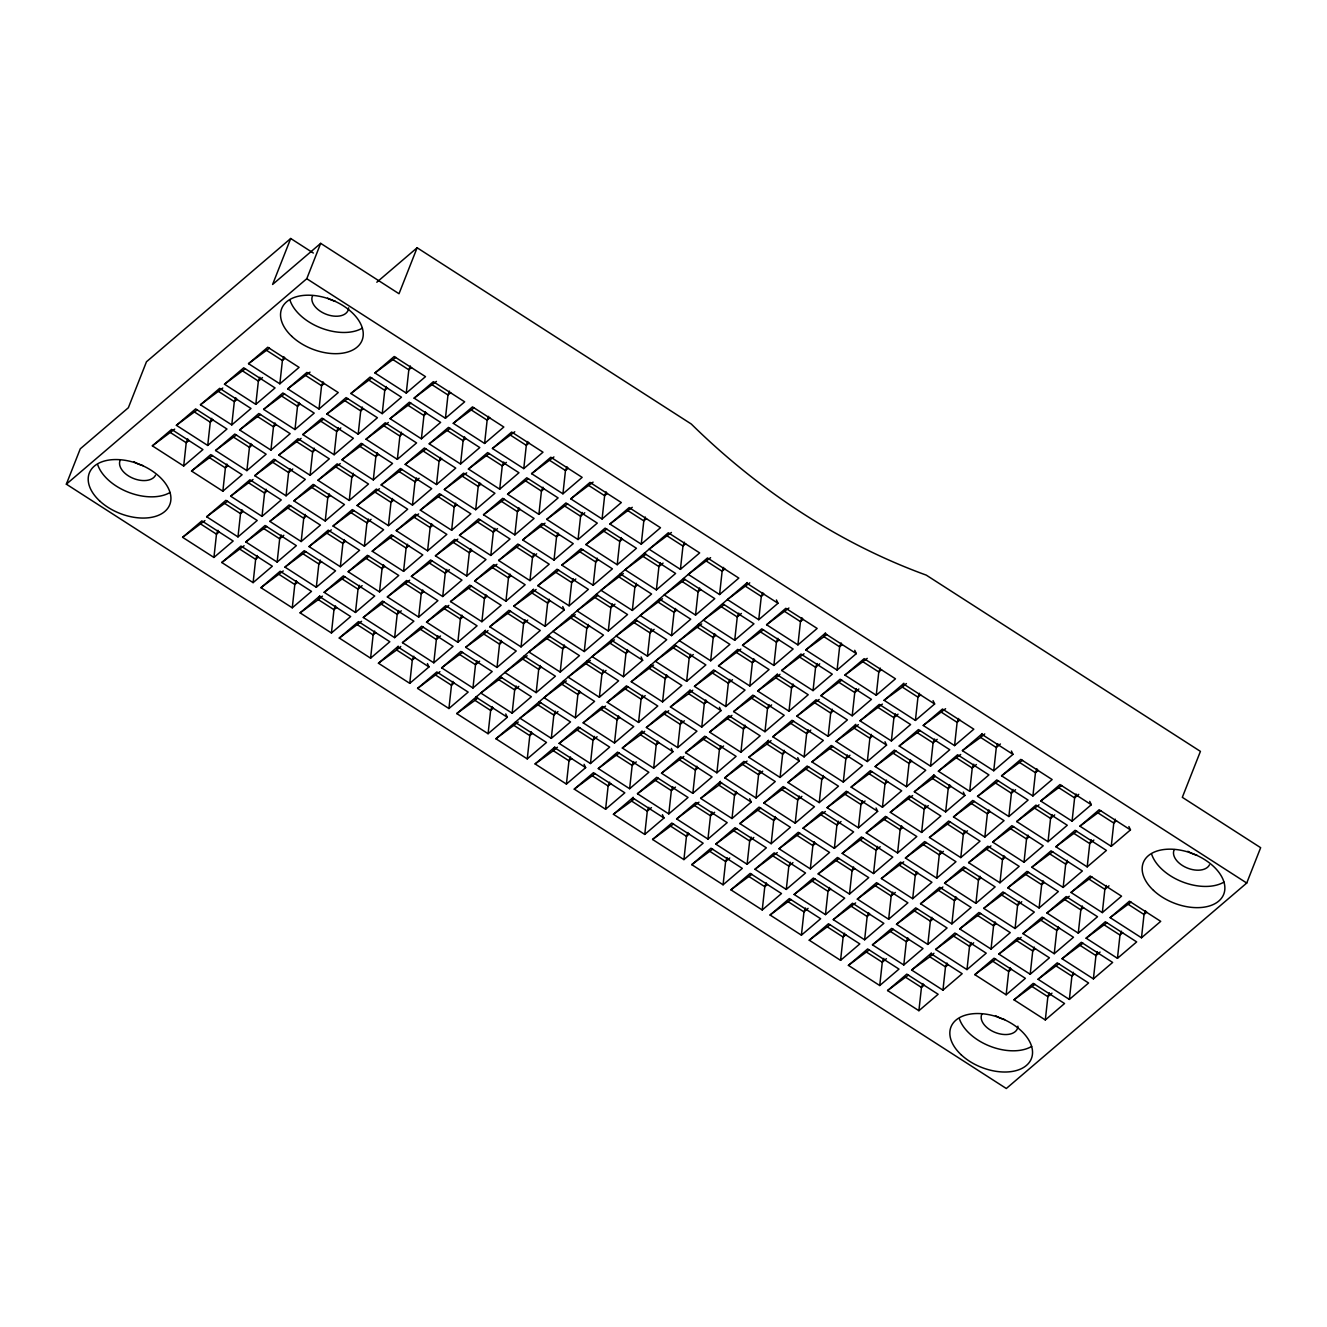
<?xml version="1.0" encoding="UTF-8"?>
<svg xmlns="http://www.w3.org/2000/svg" width="1327" height="1327" viewBox="0 0 1327 1327"><rect width="100%" height="100%" fill="white"/><g stroke="black" fill="none" stroke-linecap="round" stroke-linejoin="round"><path stroke-width="1.5" d="M183.69 466.009L202.915 449.571L171.598 429.417L152.356 445.855L183.69 466.009L186.228 442.72L187.754 438.855M207.725 445.457L226.967 429.019L195.633 408.882L176.391 425.32L207.725 445.457L210.28 422.168L211.789 418.32M213.929 557.456L233.17 541.018L201.837 520.881L182.612 537.319L213.929 557.456L216.483 534.167L217.993 530.319M222.853 491.189L242.095 474.751L210.761 454.597L191.519 471.035L222.853 491.189L225.391 467.9L226.917 464.052M231.777 424.905L251.002 408.484L219.668 388.33L200.443 404.768L231.777 424.905L234.315 401.633L235.841 397.768M237.981 536.904L257.206 520.483L225.872 500.329L206.647 516.767L237.981 536.904L240.519 513.632L242.045 509.767M246.888 470.637L266.13 454.199L234.796 434.062L215.571 450.5L246.888 470.637L249.443 447.348L250.952 443.5M255.812 404.37L275.054 387.932L243.72 367.795L224.479 384.216L255.812 404.37L258.367 381.081L259.876 377.233M253.109 582.636L272.334 566.198L241 546.06L221.775 562.499L253.109 582.636L255.647 559.347L257.173 555.499M262.016 516.369L281.258 499.931L249.924 479.777L230.682 496.215L262.016 516.369L264.571 493.08L266.08 489.232M270.94 450.102L290.165 433.664L258.831 413.51L239.606 429.948L270.94 450.102L273.478 426.813L275.004 422.948M279.848 383.818L299.089 367.38L267.755 347.243L248.531 363.681L279.848 383.818L282.402 360.529L283.912 356.681M277.144 562.084L296.369 545.662L265.052 525.509L245.81 541.947L277.144 562.084L279.682 538.812L281.208 534.947M286.068 495.817L305.293 479.379L273.959 459.242L254.734 475.68L286.068 495.817L288.606 472.528L290.132 468.68M294.976 429.55L314.217 413.112L282.883 392.974L263.642 409.396L294.976 429.55L297.53 406.261L299.039 402.413M292.272 607.816L311.497 591.378L280.163 571.24L260.938 587.679L292.272 607.816L294.81 584.527L296.336 580.679M301.179 541.549L320.421 525.11L289.087 504.973L269.845 521.395L301.179 541.549L303.734 518.26L305.243 514.412M310.103 475.282L329.328 458.843L298.011 438.69L278.77 455.128L310.103 475.282L312.641 451.993L314.167 448.128M319.027 408.998L338.252 392.56L306.919 372.423L287.694 388.861L319.027 408.998L321.565 385.709L323.091 381.861M316.307 587.28L335.549 570.842L304.215 550.688L284.973 567.127L316.307 587.28L318.845 563.992L320.371 560.127M325.231 520.997L344.456 504.559L313.122 484.421L293.897 500.86L325.231 520.997L327.769 497.708L329.295 493.86M334.139 454.73L353.38 438.292L322.046 418.154L302.805 434.576L334.139 454.73L336.693 431.441L338.203 427.593M331.435 632.996L350.66 616.557L319.326 596.42L300.101 612.858L331.435 632.996L333.973 609.707L335.499 605.858M340.342 566.729L359.584 550.29L328.25 530.153L309.025 546.575L340.342 566.729L342.897 543.44L344.406 539.591M349.266 500.461L368.508 484.023L337.174 463.869L317.933 480.308L349.266 500.461L351.804 477.173L353.33 473.308M358.19 434.178L377.415 417.74L346.082 397.602L326.857 414.041L358.19 434.178L360.728 410.889L362.254 407.041M355.47 612.46L374.712 596.022L343.378 575.868L324.136 592.306L355.47 612.46L358.025 589.171L359.534 585.307M364.394 546.177L383.619 529.738L352.285 509.601L333.06 526.039L364.394 546.177L366.932 522.888L368.458 519.039M373.302 479.91L392.543 463.471L361.209 443.334L341.984 459.772L373.302 479.91L375.856 456.621L377.366 452.772M382.226 413.642L401.467 397.204L370.133 377.05L350.892 393.489L382.226 413.642L384.764 390.354L386.29 386.489M370.598 658.175L389.823 641.737L358.489 621.6L339.264 638.038L370.598 658.175L373.136 634.887L374.662 631.038M379.522 591.908L398.747 575.47L367.413 555.333L348.188 571.755L379.522 591.908L382.06 568.62L383.586 564.771M388.429 525.641L407.671 509.203L376.337 489.049L357.096 505.487L388.429 525.641L390.984 502.352L392.493 498.488M397.354 459.358L416.578 442.919L385.245 422.782L366.02 439.22L397.354 459.358L399.891 436.085L401.417 432.22M406.261 393.091L425.503 376.652L394.169 356.515L374.944 372.953L406.261 393.091L408.816 369.802L410.325 365.953M394.633 637.64L413.875 621.202L382.541 601.048L363.299 617.486L394.633 637.64L397.188 614.351L398.697 610.486M403.557 571.356L422.782 554.918L391.465 534.781L372.224 551.219L403.557 571.356L406.095 548.068L407.621 544.219M412.481 505.089L431.706 488.651L400.372 468.514L381.148 484.952L412.481 505.089L415.019 481.801L416.545 477.952M421.389 438.822L440.63 422.384L409.297 402.23L390.055 418.668L421.389 438.822L423.943 415.533L425.453 411.669M409.761 683.355L428.986 666.917L397.669 646.78L378.427 663.218L409.761 683.355L412.299 660.066L413.825 656.218M418.685 617.088L437.91 600.65L406.576 580.513L387.351 596.951L418.685 617.088L421.223 593.799L422.749 589.951M427.593 550.821L446.834 534.383L415.5 514.229L396.259 530.667L427.593 550.821L430.147 527.532L431.657 523.667M436.517 484.537L455.742 468.099L424.424 447.962L405.183 464.4L436.517 484.537L439.055 461.265L440.581 457.4M445.441 418.27L464.666 401.832L433.332 381.695L414.107 398.133L445.441 418.27L447.979 394.982L449.505 391.133M433.796 662.82L453.038 646.382L421.704 626.228L402.463 642.666L433.796 662.82L436.351 639.531L437.86 635.666M442.72 596.536L461.962 580.098L430.628 559.961L411.387 576.399L442.72 596.536L445.258 573.264L446.784 569.399M451.644 530.269L470.869 513.831L439.536 493.694L420.311 510.132L451.644 530.269L454.182 506.98L455.708 503.132M460.552 464.002L479.793 447.564L448.46 427.41L429.218 443.848L460.552 464.002L463.106 440.713L464.616 436.848M448.924 708.535L468.166 692.097L436.832 671.96L417.59 688.398L448.924 708.535L451.479 685.246L452.988 681.398M457.848 642.268L477.073 625.83L445.739 605.693L426.514 622.131L457.848 642.268L460.386 618.979L461.912 615.131M466.756 576.001L485.997 559.563L454.663 539.409L435.422 555.847L466.756 576.001L469.31 552.712L470.82 548.847M475.68 509.717L494.921 493.279L463.587 473.142L444.346 489.58L475.68 509.717L478.218 486.445L479.744 482.58M484.604 443.45L503.829 427.012L472.495 406.875L453.27 423.313L484.604 443.45L487.142 420.161L488.668 416.313M472.959 688L492.201 671.562L460.867 651.408L441.642 667.846L472.959 688L475.514 664.711L477.04 660.846M481.883 621.716L501.125 605.278L469.791 585.141L450.55 601.579L481.883 621.716L484.438 598.444L485.947 594.579M490.808 555.449L510.032 539.011L478.699 518.874L459.474 535.312L490.808 555.449L493.345 532.16L494.871 528.312M499.715 489.182L518.957 472.744L487.623 452.59L468.398 469.028L499.715 489.182L502.269 465.893L503.779 462.028M671.429 532.475L649.085 549.212L680.419 569.349L699.661 552.911L668.327 532.774L456.753 713.578L488.087 733.715L490.642 710.443L492.151 706.578M497.011 667.448L516.236 651.01L484.902 630.872L465.677 647.311L497.011 667.448L499.549 644.159L501.075 640.311M505.935 601.181L525.16 584.743L493.826 564.589L474.602 581.027L505.935 601.181L508.473 577.892L509.999 574.027M514.843 534.897L534.084 518.459L502.751 498.322L483.509 514.76L514.843 534.897L517.397 511.625L518.907 507.76M523.767 468.63L542.992 452.192L511.658 432.055L492.433 448.493L523.767 468.63L526.305 445.341L527.831 441.493M501.755 677.467L480.805 693.026L512.139 713.18L514.677 689.891L516.203 686.026M521.047 646.896L540.288 630.458L508.954 610.32L489.713 626.759L521.047 646.896L523.601 623.624L525.11 619.759M529.971 580.629L549.196 564.191L517.862 544.053L498.637 560.492L529.971 580.629L532.509 557.34L534.035 553.492M538.895 514.362L558.12 497.924L526.786 477.77L507.561 494.208L538.895 514.362L541.433 491.073L542.959 487.208M710.592 557.655L688.249 574.392L719.582 594.529L738.824 578.091L707.49 557.954L495.916 738.757L527.25 758.895L529.805 735.622L531.314 731.758M527.167 655.754L504.841 672.49L536.174 692.628L538.712 669.339L540.238 665.49M545.098 626.361L564.323 609.922L532.99 589.769L513.765 606.207L545.098 626.361L547.636 603.072L549.162 599.207M554.006 560.077L573.247 543.655L541.914 523.501L522.672 539.94L554.006 560.077L556.56 536.805L558.07 532.94M562.93 493.81L582.155 477.372L550.821 457.234L531.596 473.673L562.93 493.81L565.468 470.521L566.994 466.673M540.918 702.647L519.968 718.206L551.302 738.359L553.84 715.071L555.366 711.206M549.842 636.379L528.876 651.939L560.21 672.076L562.764 648.803L564.274 644.939M569.134 605.809L588.359 589.37L557.041 569.233L537.8 585.671L569.134 605.809L571.672 582.52L573.198 578.672M578.058 539.542L597.283 523.103L565.949 502.95L546.724 519.388L578.058 539.542L580.596 516.253L582.122 512.404M566.413 784.075L585.655 767.636L554.321 747.499L535.096 763.937L566.413 784.075L568.968 760.802L570.477 756.937M566.347 680.933L544.004 697.67L575.337 717.807L577.892 694.519L579.401 690.67M575.255 614.65L552.928 631.387L584.262 651.54L586.799 628.252L588.325 624.387M593.169 585.257L612.41 568.835L581.077 548.681L561.835 565.12L593.169 585.257L595.723 561.985L597.233 558.12M602.093 518.99L621.335 502.551L590.001 482.414L570.759 498.852L602.093 518.99L604.631 495.701L606.157 491.853M590.465 763.539L609.69 747.101L578.356 726.947L559.131 743.385L590.465 763.539L593.003 740.25L594.529 736.385M590.382 660.382L568.056 677.118L599.373 697.256L601.927 673.983L603.437 670.118M597.93 595.292L576.963 610.851L608.297 630.988L610.851 607.7L612.361 603.851M617.221 564.721L636.446 548.283L605.112 528.129L585.887 544.568L617.221 564.721L619.759 541.433L621.285 537.584M605.593 809.254L624.818 792.816L593.484 772.679L574.259 789.117L605.593 809.254L608.131 785.982L609.657 782.117M614.501 742.987L633.742 726.549L602.408 706.412L583.167 722.85L614.501 742.987L617.055 719.698L618.564 715.85M614.418 639.83L592.091 656.566L623.425 676.72L625.962 653.431L627.489 649.583M623.342 573.563L601.015 590.299L632.332 610.437L634.887 587.164L636.396 583.299M641.256 544.17L660.498 527.731L629.164 507.594L609.922 524.032L641.256 544.17L643.811 520.881L645.32 517.032M629.628 788.719L648.853 772.281L617.536 752.127L598.295 768.565L629.628 788.719L632.166 765.43L633.692 761.565M638.552 722.435L657.777 706.014L626.444 685.86L607.219 702.298L638.552 722.435L641.09 699.163L642.616 695.298M637.093 620.472L616.126 636.031L647.46 656.168L650.014 632.879L651.524 629.031M646 554.188L625.05 569.747L656.384 589.901L658.922 566.612L660.448 562.764M644.756 834.434L663.981 817.996L632.647 797.859L613.422 814.297L644.756 834.434L647.294 811.162L648.82 807.297M653.664 768.167L672.905 751.729L641.571 731.592L622.33 748.03L653.664 768.167L656.218 744.878L657.728 741.03M749.755 582.835L727.428 599.572L758.745 619.709L777.987 603.271L746.653 583.134L631.254 681.746L662.588 701.9L665.126 678.611L666.652 674.763M662.505 598.742L640.178 615.479L671.512 635.633L674.05 612.344L675.576 608.479M680.419 569.349L682.974 546.06L684.483 542.212M668.791 813.899L688.033 797.461L656.699 777.307L637.458 793.745L668.791 813.899L671.346 790.61L672.855 786.762M677.715 747.615L696.94 731.194L665.607 711.04L646.382 727.478L677.715 747.615L680.253 724.343L681.779 720.478M676.256 645.652L655.289 661.211L686.623 681.348L689.177 658.059L690.687 654.211M685.18 579.368L664.213 594.927L695.547 615.081L698.085 591.792L699.611 587.944M683.919 859.614L703.144 843.192L671.81 823.039L652.585 839.477L683.919 859.614L686.457 836.342L687.983 832.477M692.827 793.347L712.068 776.909L680.734 756.772L661.51 773.21L692.827 793.347L695.381 770.058L696.891 766.21M701.751 727.08L720.992 710.642L689.658 690.504L670.417 706.926L701.751 727.08L704.305 703.791L705.815 699.943M701.668 623.922L679.341 640.659L710.675 660.813L713.213 637.524L714.739 633.659M719.582 594.529L722.137 571.24L723.646 567.392M707.955 839.079L727.196 822.64L695.862 802.487L676.621 818.925L707.955 839.079L710.509 815.79L712.018 811.942M716.879 772.812L736.103 756.373L704.77 736.22L685.545 752.658L716.879 772.812L719.416 749.523L720.943 745.658M725.786 706.528L745.028 690.09L713.694 669.953L694.469 686.391L725.786 706.528L728.341 683.239L729.85 679.391M724.343 604.548L703.376 620.107L734.71 640.261L737.265 616.972L738.774 613.124M723.082 884.794L742.307 868.372L710.99 848.218L691.749 864.657L723.082 884.794L725.62 861.522L727.146 857.657M732.006 818.527L751.231 802.089L719.897 781.951L700.673 798.39L732.006 818.527L734.544 795.238L736.07 791.39M740.914 752.26L760.155 735.822L728.822 715.684L709.58 732.106L740.914 752.26L743.468 728.971L744.978 725.123M749.838 685.993L769.063 669.554L737.729 649.401L718.504 665.839L749.838 685.993L752.376 662.704L753.902 658.839M758.745 619.709L761.3 596.42L762.809 592.572M747.118 864.259L766.359 847.82L735.025 827.666L715.784 844.105L747.118 864.259L749.672 840.97L751.182 837.121M756.042 797.991L775.267 781.553L743.949 761.399L724.708 777.838L756.042 797.991L758.58 774.703L760.106 770.838M764.966 731.708L784.191 715.27L752.857 695.132L733.632 711.571L764.966 731.708L767.504 708.419L769.03 704.571M773.873 665.441L793.115 649.003L761.781 628.865L742.539 645.304L773.873 665.441L776.428 642.152L777.937 638.304M762.245 909.974L781.487 893.552L750.153 873.398L730.912 889.836L762.245 909.974L764.783 886.701L766.309 882.837M771.169 843.707L790.394 827.268L759.061 807.131L739.836 823.569L771.169 843.707L773.707 820.418L775.233 816.569M780.077 777.44L799.318 761.001L767.985 740.864L748.743 757.286L780.077 777.44L782.631 754.151L784.141 750.302M789.001 711.172L808.226 694.734L776.909 674.58L757.667 691.019L789.001 711.172L791.539 687.884L793.065 684.019M797.925 644.889L817.15 628.451L785.816 608.313L766.591 624.752L797.925 644.889L800.463 621.617L801.989 617.752M786.281 889.438L805.522 873L774.188 852.863L754.963 869.285L786.281 889.438L788.835 866.149L790.345 862.301M795.205 823.171L814.446 806.733L783.112 786.579L763.871 803.017L795.205 823.171L797.743 799.882L799.269 796.018M804.129 756.888L823.354 740.449L792.02 720.312L772.795 736.75L804.129 756.888L806.667 733.599L808.193 729.75M813.036 690.621L832.278 674.182L800.944 654.045L781.703 670.483L813.036 690.621L815.591 667.332L817.1 663.483M801.408 935.17L820.65 918.732L789.316 898.578L770.075 915.016L801.408 935.17L803.963 911.881L805.472 908.016M810.333 868.886L829.557 852.448L798.224 832.311L778.999 848.749L810.333 868.886L812.87 845.598L814.396 841.749M819.24 802.619L838.482 786.181L807.148 766.044L787.923 782.482L819.24 802.619L821.795 779.331L823.304 775.482M828.164 736.352L847.406 719.914L816.072 699.76L796.83 716.198L828.164 736.352L830.702 713.063L832.228 709.199M837.088 670.069L856.313 653.63L824.979 633.493L805.754 649.931L837.088 670.069L839.626 646.796L841.152 642.932M825.46 914.618L844.685 898.18L813.351 878.043L794.127 894.464L825.46 914.618L827.998 891.329L829.524 887.481M834.368 848.351L853.609 831.913L822.276 811.759L803.034 828.197L834.368 848.351L836.922 825.062L838.432 821.197M843.292 782.067L862.517 765.629L831.183 745.492L811.958 761.93L843.292 782.067L845.83 758.795L847.356 754.93M852.199 715.8L871.441 699.362L840.107 679.225L820.882 695.663L852.199 715.8L854.754 692.512L856.263 688.663M840.572 960.35L859.813 943.912L828.479 923.758L809.238 940.196L840.572 960.35L843.126 937.061L844.635 933.196M849.496 894.066L868.721 877.628L837.403 857.491L818.162 873.929L849.496 894.066L852.034 870.777L853.56 866.929M858.42 827.799L877.645 811.361L846.311 791.224L827.086 807.662L858.42 827.799L860.958 804.51L862.484 800.662M867.327 761.532L886.569 745.094L855.235 724.94L835.993 741.378L867.327 761.532L869.882 738.243L871.391 734.378M876.251 695.248L895.476 678.81L864.142 658.673L844.917 675.111L876.251 695.248L878.789 671.976L880.315 668.111M864.623 939.798L883.848 923.36L852.515 903.223L833.29 919.644L864.623 939.798L867.161 916.509L868.687 912.661M873.531 873.531L892.772 857.093L861.439 836.939L842.197 853.377L873.531 873.531L876.085 850.242L877.595 846.377M882.455 807.247L901.68 790.809L870.363 770.672L851.121 787.11L882.455 807.247L884.993 783.975L886.519 780.11M891.379 740.98L910.604 724.542L879.27 704.405L860.045 720.843L891.379 740.98L893.917 717.691L895.443 713.843M879.735 985.53L898.976 969.092L867.642 948.938L848.401 965.376L879.735 985.53L882.289 962.241L883.799 958.376M888.659 919.246L907.9 902.808L876.566 882.671L857.325 899.109L888.659 919.246L891.197 895.974L892.723 892.109M897.583 852.979L916.808 836.541L885.474 816.404L866.249 832.842L897.583 852.979L900.121 829.69L901.647 825.842M906.49 786.712L925.732 770.274L894.398 750.12L875.157 766.558L906.49 786.712L909.045 763.423L910.554 759.558M915.414 720.428L934.639 703.99L903.322 683.853L884.081 700.291L915.414 720.428L917.952 697.156L919.478 693.291M903.787 964.978L923.011 948.54L891.678 928.402L872.453 944.841L903.787 964.978L906.324 941.689L907.85 937.841M912.694 898.711L931.936 882.273L900.602 862.119L881.377 878.557L912.694 898.711L915.248 875.422L916.758 871.557M921.618 832.427L940.86 815.989L909.526 795.852L890.284 812.29L921.618 832.427L924.156 809.155L925.682 805.29M930.542 766.16L949.767 749.722L918.433 729.585L899.208 746.023L930.542 766.16L933.08 742.871L934.606 739.023M918.898 1010.71L938.139 994.271L906.805 974.118L887.581 990.556L918.898 1010.71L921.452 987.421L922.978 983.556M927.822 944.426L947.063 927.988L915.73 907.85L896.488 924.289L927.822 944.426L930.376 921.154L931.886 917.289M936.746 878.159L955.971 861.721L924.637 841.583L905.412 858.022L936.746 878.159L939.284 854.87L940.81 851.022M945.653 811.892L964.895 795.454L933.561 775.3L914.336 791.738L945.653 811.892L948.208 788.603L949.717 784.738M954.577 745.608L973.819 729.187L942.485 709.033L923.244 725.471L954.577 745.608L957.115 722.336L958.641 718.471M942.95 990.158L962.175 973.719L930.841 953.582L911.616 970.02L942.95 990.158L945.487 966.869L947.014 963.02M951.874 923.891L971.099 907.452L939.765 887.299L920.54 903.737L951.874 923.891L954.412 900.602L955.938 896.737M960.781 857.607L980.023 841.169L948.689 821.031L929.447 837.47L960.781 857.607L963.336 834.335L964.845 830.47M969.705 791.34L988.93 774.902L957.596 754.764L938.371 771.203L969.705 791.34L972.243 768.051L973.769 764.203M966.985 969.606L986.226 953.168L954.893 933.03L935.651 949.468L966.985 969.606L969.539 946.333L971.049 942.469M975.909 903.339L995.134 886.9L963.8 866.763L944.575 883.201L975.909 903.339L978.447 880.05L979.973 876.202M984.833 837.072L1004.058 820.633L972.724 800.48L953.499 816.918L984.833 837.072L987.371 813.783L988.897 809.918M993.741 770.788L1012.982 754.366L981.648 734.213L962.407 750.651L993.741 770.788L996.295 747.516L997.804 743.651M991.037 949.07L1010.262 932.632L978.928 912.478L959.703 928.917L991.037 949.07L993.575 925.782L995.101 921.917M999.944 882.787L1019.186 866.365L987.852 846.211L968.61 862.65L999.944 882.787L1002.499 859.514L1004.008 855.65M1008.868 816.52L1028.093 800.081L996.776 779.944L977.535 796.382L1008.868 816.52L1011.406 793.231L1012.932 789.383M1006.148 994.786L1025.389 978.347L994.056 958.21L974.814 974.648L1006.148 994.786L1008.702 971.513L1010.212 967.648M1015.072 928.518L1034.314 912.08L1002.98 891.943L983.738 908.381L1015.072 928.518L1017.61 905.23L1019.136 901.381M1023.996 862.251L1043.221 845.813L1011.887 825.659L992.662 842.098L1023.996 862.251L1026.534 838.963L1028.06 835.114M1032.904 795.968L1052.145 779.546L1020.811 759.392L1001.57 775.831L1032.904 795.968L1035.458 772.696L1036.968 768.831M1030.2 974.25L1049.425 957.812L1018.091 937.658L998.866 954.096L1030.2 974.25L1032.738 950.961L1034.264 947.096M1039.107 907.967L1058.349 891.545L1027.015 871.391L1007.774 887.829L1039.107 907.967L1041.662 884.694L1043.171 880.829M1048.031 841.7L1067.273 825.261L1035.939 805.124L1016.698 821.562L1048.031 841.7L1050.569 818.411L1052.095 814.562M1045.311 1019.965L1064.553 1003.527L1033.219 983.39L1013.994 999.828L1045.311 1019.965L1047.866 996.693L1049.375 992.828M1054.235 953.698L1073.477 937.26L1042.143 917.123L1022.901 933.561L1054.235 953.698L1056.79 930.409L1058.299 926.561M1063.159 887.431L1082.384 870.993L1051.05 850.839L1031.825 867.277L1063.159 887.431L1065.697 864.142L1067.223 860.294M1072.067 821.164L1091.308 804.726L1059.974 784.572L1040.733 801.01L1072.067 821.164L1074.621 797.875L1076.131 794.01M1069.363 999.43L1088.588 982.992L1057.254 962.838L1038.029 979.276L1069.363 999.43L1071.901 976.141L1073.427 972.293M1078.27 933.146L1097.512 916.725L1066.178 896.571L1046.953 913.009L1078.27 933.146L1080.825 909.874L1082.351 906.009M1087.195 866.879L1106.436 850.441L1075.102 830.304L1055.861 846.742L1087.195 866.879L1089.749 843.59L1091.258 839.742M1093.398 978.878L1112.64 962.44L1081.306 942.303L1062.064 958.741L1093.398 978.878L1095.953 955.589L1097.462 951.741M1102.322 912.611L1121.547 896.173L1090.213 876.036L1070.989 892.457L1102.322 912.611L1104.86 889.322L1106.386 885.474M1111.246 846.344L1130.471 829.906L1099.138 809.752L1079.913 826.19L1111.246 846.344L1113.784 823.055L1115.31 819.19M1117.45 958.326L1136.675 941.905L1105.341 921.751L1086.116 938.189L1117.45 958.326L1119.988 935.054L1121.514 931.189M1141.485 937.791L1160.71 921.353L1129.393 901.215L1110.152 917.637L1141.485 937.791L1144.023 914.502L1145.549 910.654M376.802 282.236L417.126 247.767L691.284 424.026A549.809 413.725 49.5 0 0 926.263 575.122L1200.421 751.381L1182.324 797.328L1260.65 847.688L1246.733 883.036L1006.314 1088.505L66.35 484.173L80.267 448.825L128.354 407.737L146.468 361.773L290.713 238.495L313.338 253.042M290.713 238.495L272.599 284.459L320.686 243.355L399.012 293.731L417.126 247.767M66.35 484.173L306.769 278.72L320.686 243.355M319.824 595.79L318.314 599.638L300.101 612.858M398.166 646.149L396.64 649.998L378.427 663.218M485.4 630.242L483.891 634.09L465.677 647.311M476.493 696.509L474.966 700.357L456.753 713.578M533.487 589.138L531.978 593.003L513.765 606.207M563.743 680.602L562.217 684.45L577.892 694.519L580.629 692.18M554.819 746.869L553.293 750.717L535.096 763.937M611.813 639.498L610.304 643.363L625.962 653.431L628.716 651.076M642.069 730.961L640.543 734.81L622.33 748.03M699.064 623.59L697.554 627.455L713.213 637.524L715.966 635.169M633.145 797.228L631.635 801.077L613.422 814.297M690.156 689.858L688.63 693.722L670.417 706.926M747.151 582.503L745.625 586.352L761.3 596.42L764.053 594.081M720.395 781.321L718.886 785.169L700.673 798.39M777.406 673.95L775.88 677.815L757.667 691.019M768.482 740.217L766.956 744.082L748.743 757.286M825.477 632.863L823.967 636.711L805.754 649.931M855.733 724.31L854.206 728.175L835.993 741.378M903.803 683.223L902.294 687.071L884.081 700.291M934.059 774.669L932.533 778.534L914.336 791.738M982.146 733.582L980.62 737.43L962.407 750.651M931.338 952.952L929.829 956.8L911.616 970.02M152.356 445.855L174.683 429.119M176.391 425.32L197.358 409.761M200.443 404.768L222.77 388.031M224.479 384.216L245.445 368.657M248.531 363.681L269.481 348.122M188.981 440.365L186.228 442.72L170.569 432.652M213.017 419.83L210.28 422.168L194.605 412.1M237.069 399.278L234.315 401.633L218.656 391.548M262.481 377.565L258.367 381.081L242.692 371.013M285.156 358.19L282.402 360.529L266.727 350.461M191.519 471.035L212.486 455.476M215.571 450.5L236.521 434.941M239.606 429.948L260.556 414.389M263.642 409.396L284.608 393.837M287.694 388.861L310.02 372.124M228.144 465.545L225.391 467.9L209.732 457.832M252.196 445.009L249.443 447.348L233.768 437.28M276.232 424.458L273.478 426.813L257.82 416.744M300.267 403.922L297.53 406.261L281.855 396.192M324.319 383.37L321.565 385.709L305.907 375.641M182.612 537.319L204.939 520.582M206.647 516.767L227.597 501.208M230.682 496.215L253.026 479.478M254.734 475.68L275.684 460.121M278.77 455.128L301.096 438.391M302.805 434.576L323.771 419.017M326.857 414.041L347.807 398.482M350.892 393.489L371.859 377.93M374.944 372.953L395.894 357.378M219.237 531.828L216.483 534.167L200.808 524.099M243.272 511.277L240.519 513.632L224.86 503.547M267.308 490.725L264.571 493.08L248.895 483.011M292.72 469.012L288.606 472.528L272.947 462.459M315.395 449.637L312.641 451.993L296.983 441.924M340.807 427.924L336.693 431.441L321.018 421.372M363.482 408.55L360.728 410.889L345.07 400.82M387.517 387.998L384.764 390.354L369.105 380.285M411.569 367.463L408.816 369.802L393.14 359.733M221.775 562.499L244.102 545.762M245.81 541.947L266.777 526.388M269.845 521.395L290.812 505.836M293.897 500.86L314.847 485.3M317.933 480.308L340.259 463.571M341.984 459.772L362.935 444.197M366.02 439.22L388.347 422.484M390.055 418.668L411.022 403.109M414.107 398.133L436.434 381.396M258.4 557.008L255.647 559.347L239.988 549.278M283.812 535.279L279.682 538.812L264.023 528.727M306.471 515.921L303.734 518.26L288.059 508.191M330.523 495.369L327.769 497.708L312.11 487.639M354.558 474.817L351.804 477.173L336.146 467.104M378.593 454.282L375.856 456.621L360.181 446.552M402.645 433.73L399.891 436.085L384.233 426M426.68 413.178L423.943 415.533L408.268 405.465M450.732 392.643L447.979 394.982L432.32 384.913M260.938 587.679L283.265 570.942M284.973 567.127L305.94 551.568M309.025 546.575L331.352 529.855M333.06 526.039L354.01 510.48M357.096 505.487L379.439 488.751M381.148 484.952L402.098 469.376M405.183 464.4L426.149 448.841M429.218 443.848L450.185 428.289M453.27 423.313L474.22 407.754M297.563 582.188L294.81 584.527L279.151 574.458M321.598 561.636L318.845 563.992L303.186 553.923M345.634 541.101L342.897 543.44L327.222 533.371M371.062 519.371L366.932 522.888L351.273 512.819M393.721 499.997L390.984 502.352L375.309 492.284M419.133 478.284L415.019 481.801L399.361 471.732M441.808 458.91L439.055 461.265L423.396 451.18M465.843 438.358L463.106 440.713L447.431 430.645M489.895 417.823L487.142 420.161L471.483 410.093M322.428 596.122L318.314 599.638L333.973 609.707L336.726 607.368M324.136 592.306L345.103 576.747M348.188 571.755L369.138 556.195M372.224 551.219L393.19 535.66M396.259 530.667L418.602 513.931M420.311 510.132L441.261 494.556M444.346 489.58L466.673 472.843M468.398 469.028L489.348 453.469M492.433 448.493L514.76 431.756M362.138 585.638L358.025 589.171L342.349 579.103M384.813 566.281L382.06 568.62L366.401 558.551M408.849 545.729L406.095 548.068L390.437 537.999M432.884 525.177L430.147 527.532L414.472 517.464M456.936 504.642L454.182 506.98L438.524 496.912M480.971 484.09L478.218 486.445L462.559 476.36M506.383 462.377L502.269 465.893L486.594 455.825M529.058 443.002L526.305 445.341L510.646 435.273M339.264 638.038L361.591 621.301M363.299 617.486L384.266 601.927M387.351 596.951L409.678 580.214M411.387 576.399L432.353 560.84M435.422 555.847L457.765 539.11M459.474 535.312L480.424 519.736M483.509 514.76L504.476 499.201M507.561 494.208L528.511 478.649M531.596 473.673L553.923 456.936M375.889 632.548L373.136 634.887L357.477 624.818M401.301 610.818L397.188 614.351L381.512 604.283M423.976 591.46L421.223 593.799L405.564 583.731M449.389 569.731L445.258 573.264L429.6 563.179M472.047 550.357L469.31 552.712L453.635 542.643M497.476 528.644L493.345 532.16L477.687 522.092M520.134 509.269L517.397 511.625L501.722 501.54M544.186 488.718L541.433 491.073L525.774 481.004M568.221 468.182L565.468 470.521L549.809 460.452M400.754 646.481L396.64 649.998L412.299 660.066L415.052 657.728M402.463 642.666L423.429 627.107M426.514 622.131L448.841 605.394M450.55 601.579L471.516 586.02M474.602 581.027L496.928 564.29M498.637 560.492L519.603 544.933M522.672 539.94L545.015 523.203M546.724 519.388L567.674 503.829M570.759 498.852L593.086 482.116M440.464 635.998L436.351 639.531L420.676 629.462M463.14 616.64L460.386 618.979L444.727 608.911M487.175 596.088L484.438 598.444L468.763 588.359M511.227 575.536L508.473 577.892L492.798 567.823M536.639 553.823L532.509 557.34L516.85 547.271M559.297 534.449L556.56 536.805L540.885 526.719M584.726 512.736L580.596 516.253L564.937 506.184M607.384 493.362L604.631 495.701L588.972 485.632M417.59 688.398L439.934 671.661M441.642 667.846L462.592 652.287M488.004 630.574L483.891 634.09L499.549 644.159L502.303 641.82M489.713 626.759L510.679 611.2M536.091 589.47L531.978 593.003L547.636 603.072L550.39 600.716M537.8 585.671L558.767 570.112M561.835 565.12L582.802 549.56M585.887 544.568L606.837 529.009M609.922 524.032L632.266 507.296M454.216 682.907L451.479 685.246L435.803 675.178M479.628 661.194L475.514 664.711L459.839 654.642M527.715 620.091L523.601 623.624L507.926 613.538M575.802 579.003L571.672 582.52L556.013 572.451M598.46 559.629L595.723 561.985L580.048 551.899M622.512 539.077L619.759 541.433L604.1 531.364M646.548 518.542L643.811 520.881L628.135 510.812M477.72 698.019L474.966 700.357L490.642 710.443L493.379 708.087M518.807 686.374L514.677 689.891L499.018 679.822M541.466 667L538.712 669.339L523.054 659.27M565.501 646.448L562.764 648.803L547.089 638.718M589.553 625.896L586.799 628.252L571.141 618.183M614.965 604.183L610.851 607.7L595.176 597.631M637.64 584.809L634.887 587.164L619.211 577.079M663.052 563.096L658.922 566.612L643.263 556.544M685.711 543.722L682.974 546.06L667.299 535.992M488.087 733.715L507.329 717.277L505.753 713.943M512.139 713.18L531.364 696.741L500.03 676.588M536.174 692.628L555.399 676.189L524.082 656.052M560.21 672.076L579.451 655.638L548.117 635.5M584.262 651.54L603.486 635.102L572.153 614.948M608.297 630.988L627.538 614.55L596.205 594.413M632.332 610.437L651.574 594.015L620.24 573.861M656.384 589.901L675.609 573.463L644.275 553.326M495.916 738.757L518.26 722.021M532.542 733.267L529.805 735.622L514.13 725.537M557.97 711.554L553.84 715.071L538.181 705.002M606.041 670.45L601.927 673.983L586.252 663.898M654.128 629.363L650.014 632.879L634.339 622.811M676.803 609.989L674.05 612.344L658.391 602.276M700.838 589.453L698.085 591.792L682.426 581.724M724.874 568.901L722.137 571.24L706.462 561.172M527.25 758.895L546.492 742.457L515.158 722.319M551.302 738.359L570.527 721.921L539.193 701.767M575.337 717.807L594.579 701.369L563.245 681.232M599.373 697.256L618.614 680.834L587.28 660.68M623.425 676.72L642.65 660.282L641.09 656.931M647.46 656.168L666.701 639.73L635.368 619.593M671.512 635.633L690.737 619.195L659.403 599.041M695.547 615.081L714.772 598.643L683.455 578.506M557.423 747.201L553.293 750.717L568.968 760.802L571.721 758.447M559.131 743.385L580.081 727.826M583.167 722.85L605.51 706.113M607.219 702.298L628.169 686.739M631.254 681.746L653.581 665.009M597.133 736.734L593.003 740.25L577.345 730.182M619.792 717.36L617.055 719.698L601.38 709.63M645.204 695.63L641.09 699.163L625.432 689.078M667.879 676.256L665.126 678.611L649.467 668.543M693.291 654.543L689.177 658.059L673.502 647.991M741.378 613.456L737.265 616.972L721.589 606.903M662.588 701.9L681.813 685.462L650.495 665.308M686.623 681.348L705.864 664.91L674.531 644.773M710.675 660.813L729.9 644.375L698.566 624.221M734.71 640.261L753.952 623.823L722.618 603.685M574.259 789.117L595.209 773.558M598.295 768.565L619.261 753.006M644.673 731.293L640.543 734.81L656.218 744.878L658.955 742.539M646.382 727.478L668.708 710.741M692.76 690.206L688.63 693.722L704.305 703.791L707.042 701.452M694.469 686.391L715.419 670.832M718.504 665.839L740.831 649.102M742.539 645.304L763.506 629.728M766.591 624.752L788.918 608.015M610.884 783.627L608.131 785.982L592.472 775.897M636.297 761.914L632.166 765.43L616.508 755.362M684.384 720.81L680.253 724.343L664.595 714.258M732.454 679.723L728.341 683.239L712.665 673.171M755.129 660.348L752.376 662.704L736.717 652.635M779.165 639.813L776.428 642.152L760.753 632.083M803.217 619.261L800.463 621.617L784.804 611.531M634.372 798.738L631.635 801.077L647.294 811.162L651.424 807.629M637.458 793.745L658.424 778.186M661.51 773.21L683.836 756.473M685.545 752.658L706.495 737.099M709.58 732.106L731.923 715.386M733.632 711.571L754.582 696.012M779.994 674.282L775.88 677.815L791.539 687.884L794.292 685.528M781.703 670.483L804.046 653.747M826.704 634.372L823.967 636.711L839.626 646.796L842.38 644.441M675.46 787.093L671.346 790.61L655.671 780.541M698.135 767.719L695.381 770.058L679.706 759.989M723.547 745.99L719.416 749.523L703.758 739.454M746.205 726.632L743.468 728.971L727.793 718.902M771.617 704.902L767.504 708.419L751.845 698.35M819.704 663.815L815.591 667.332L799.916 657.263M652.585 839.477L673.535 823.918M676.621 818.925L698.964 802.188M721.623 782.83L718.886 785.169L734.544 795.238L737.298 792.899M724.708 777.838L747.035 761.101M771.087 740.566L766.956 744.082L782.631 754.151L785.368 751.812M772.795 736.75L793.745 721.191M796.83 716.198L819.174 699.462M820.882 695.663L841.832 680.087M844.917 675.111L867.244 658.374M689.211 833.986L686.457 836.342L670.798 826.257M714.623 812.273L710.509 815.79L694.834 805.721M762.71 771.169L758.58 774.703L742.921 764.634M810.797 730.082L806.667 733.599L791.008 723.53M833.456 710.708L830.702 713.063L815.043 702.995M858.868 688.995L854.754 692.512L839.079 682.443M881.543 669.621L878.789 671.976L863.131 661.891M691.749 864.657L712.715 849.098M715.784 844.105L736.75 828.546M739.836 823.569L760.786 808.01M763.871 803.017L784.838 787.458M787.923 782.482L808.873 766.906M811.958 761.93L832.908 746.371M858.337 724.642L854.206 728.175L869.882 738.243L872.619 735.888M860.045 720.843L882.372 704.106M906.407 683.554L902.294 687.071L917.952 697.156L920.706 694.801M729.75 857.988L725.62 861.522L709.962 851.436M753.786 837.453L749.672 840.97L733.997 830.901M776.461 818.079L773.707 820.418L758.049 810.349M801.873 796.349L797.743 799.882L782.084 789.814M824.548 776.992L821.795 779.331L806.119 769.262M849.96 755.262L845.83 758.795L830.171 748.71M898.031 714.175L893.917 717.691L878.258 707.623M730.912 889.836L751.878 874.277M754.963 869.285L777.29 852.564M778.999 848.749L799.949 833.19M803.034 828.197L825.377 811.46M827.086 807.662L848.036 792.086M851.121 787.11L872.088 771.551M875.157 766.558L896.123 750.999M899.208 746.023L920.158 730.464M923.244 725.471L945.587 708.734M767.537 884.346L764.783 886.701L749.125 876.633M792.949 862.633L788.835 866.149L773.16 856.081M815.624 843.259L812.87 845.598L797.212 835.529M841.036 821.529L836.922 825.062L821.247 814.994M865.071 800.994L860.958 804.51L845.299 794.442M887.746 781.62L884.993 783.975L869.334 773.89M911.782 761.068L909.045 763.423L893.37 753.354M937.21 739.355L933.08 742.871L917.421 732.803M959.869 719.98L957.115 722.336L941.457 712.251M770.075 915.016L791.041 899.457M794.127 894.464L815.077 878.905M818.162 873.929L839.128 858.37M842.197 853.377L863.164 837.818M866.249 832.842L887.199 817.266M890.284 812.29L912.611 795.553M935.286 776.179L932.533 778.534L948.208 788.603L950.945 786.247M938.371 771.203L960.698 754.466M984.75 733.914L980.62 737.43L996.295 747.516L1000.409 743.983M808.077 908.348L803.963 911.881L788.288 901.813M830.752 888.99L827.998 891.329L812.34 881.261M854.787 868.439L852.034 870.777L836.375 860.709M880.199 846.726L876.085 850.242L860.41 840.173M902.874 827.351L900.121 829.69L884.462 819.622M928.286 805.622L924.156 809.155L908.497 799.07M976.373 764.534L972.243 768.051L956.585 757.982M809.238 940.196L830.204 924.637M833.29 919.644L855.616 902.924M857.325 899.109L878.292 883.55M881.377 878.557L903.704 861.82M905.412 858.022L926.362 842.446M929.447 837.47L950.414 821.911M953.499 816.918L974.449 801.359M977.535 796.382L998.501 780.823M1001.57 775.831L1022.536 760.271M845.863 934.706L843.126 937.061L827.451 926.992M869.915 914.17L867.161 916.509L851.503 906.441M895.327 892.441L891.197 895.974L875.538 885.889M917.985 873.066L915.248 875.422L899.573 865.353M943.414 851.353L939.284 854.87L923.625 844.801M967.449 830.802L963.336 834.335L947.66 824.249M990.124 811.427L987.371 813.783L971.712 803.714M1015.537 789.714L1011.406 793.231L995.748 783.162M1038.195 770.34L1035.458 772.696L1019.783 762.61M848.401 965.376L869.367 949.817M872.453 944.841L893.403 929.265M896.488 924.289L917.455 908.73M920.54 903.737L942.867 887M944.575 883.201L965.542 867.626M968.61 862.65L990.954 845.913M992.662 842.098L1013.612 826.539M1016.698 821.562L1039.024 804.825M1040.733 801.01L1061.7 785.451M886.403 958.708L882.289 962.241L866.614 952.172M909.078 939.35L906.324 941.689L890.666 931.62M933.113 918.798L930.376 921.154L914.701 911.068M957.165 898.246L954.412 900.602L938.753 890.533M981.2 877.711L978.447 880.05L962.788 869.981M1005.236 857.159L1002.499 859.514L986.824 849.429M1029.288 836.607L1026.534 838.963L1010.875 828.894M1054.7 814.894L1050.569 818.411L1034.911 808.342M1078.735 794.342L1074.621 797.875L1058.946 787.807M887.581 990.556L908.531 974.997M933.943 953.284L929.829 956.8L945.487 966.869L948.241 964.53M935.651 949.468L956.618 933.909M959.703 928.917L980.653 913.358M983.738 908.381L1004.705 892.822M1007.774 887.829L1028.74 872.27M1031.825 867.277L1052.775 851.718M1055.861 846.742L1076.827 831.183M1079.913 826.19L1100.863 810.631M924.206 985.065L921.452 987.421L905.777 977.352M973.653 942.8L969.539 946.333L953.864 936.248M996.328 923.426L993.575 925.782L977.916 915.713M1021.74 901.713L1017.61 905.23L1001.951 895.161M1044.399 882.339L1041.662 884.694L1025.987 874.609M1068.451 861.787L1065.697 864.142L1050.039 854.074M1093.863 840.074L1089.749 843.59L1074.074 833.522M1116.538 820.7L1113.784 823.055L1098.109 812.987M974.814 974.648L995.781 959.089M998.866 954.096L1021.193 937.36M1022.901 933.561L1043.868 918.002M1046.953 913.009L1069.28 896.272M1070.989 892.457L1091.955 876.898M1011.439 969.158L1008.702 971.513L993.027 961.428M1035.491 948.606L1032.738 950.961L1017.079 940.893M1059.527 928.071L1056.79 930.409L1041.114 920.341M1083.578 907.519L1080.825 909.874L1065.15 899.789M1108.99 885.806L1104.86 889.322L1089.202 879.254M1013.994 999.828L1034.944 984.269M1038.029 979.276L1058.979 963.717M1062.064 958.741L1083.031 943.182M1086.116 938.189L1107.066 922.63M1110.152 917.637L1131.118 902.078M1051.979 993.16L1047.866 996.693L1032.19 986.608M1074.654 973.786L1071.901 976.141L1056.242 966.073M1100.066 952.073L1095.953 955.589L1080.278 945.521M1122.742 932.699L1119.988 935.054L1104.329 924.985M1146.777 912.163L1144.023 914.502L1128.365 904.433M306.769 278.72L1246.733 883.036M611.316 640.128L642.65 660.282M475.995 697.139L507.329 717.277M1128.895 826.555L1130.471 829.906M1089.732 801.375L1091.308 804.726M1011.406 751.016L1012.982 754.366M933.08 700.656L934.639 703.99M963.319 792.103L964.895 795.454M854.737 650.296L856.313 653.63M884.993 741.743L886.569 745.094M876.069 808.01L877.645 811.361M776.411 599.937L777.987 603.271M797.743 757.651L799.318 761.001M719.416 707.291L720.992 710.642M749.655 798.738L751.231 802.089M671.329 748.378L672.905 751.729M662.405 814.662L663.981 817.996M562.748 606.572L564.323 609.922M584.079 764.302L585.655 767.636M427.427 663.566L428.986 666.917M348.619 307.847A19.208 11.744 21.5 0 1 327.354 314.681A19.208 11.744 21.5 0 1 312.625 295.622M155.524 475.199A19.208 11.744 21.5 0 1 132.683 478.135A19.208 11.744 21.5 0 1 120.293 459.988M1209.494 864.806A19.208 11.744 21.5 0 1 1186.637 867.742A19.208 11.744 21.5 0 1 1174.246 849.595M1017.925 1026.169A19.208 11.744 21.5 0 1 996.66 1033.003A19.208 11.744 21.5 0 1 981.914 1013.961M142.984 465.611A19.208 11.744 21.5 0 1 133.861 461.68M1004.622 1019.584A19.208 11.744 21.5 0 1 995.499 1015.636M1196.954 855.202A19.208 11.744 21.5 0 1 1187.831 851.271M335.316 301.246A19.208 11.744 21.5 0 1 327.603 298.16M170.038 492.483A43.21 26.424 21.5 0 1 128.752 492.383A43.21 26.424 21.5 0 1 97.684 464.649M362.371 328.117A43.21 26.424 21.5 0 1 321.084 328.018A43.21 26.424 21.5 0 1 290.016 300.284M1031.66 1046.439A43.21 26.424 21.5 0 1 990.39 1046.356A43.21 26.424 21.5 0 1 959.321 1018.622M1223.992 882.073A43.21 26.424 21.5 0 1 1182.722 881.991A43.21 26.424 21.5 0 1 1151.654 854.24M99.542 500.81A43.21 26.424 21.5 0 0 169.209 505.919A43.21 26.424 21.5 0 0 119.928 459.706A43.21 26.424 21.5 0 0 99.542 500.81M291.874 336.428A43.21 26.424 21.5 0 0 361.541 341.537A43.21 26.424 21.5 0 0 312.26 295.34A43.21 26.424 21.5 0 0 291.874 336.428M961.163 1054.766A43.21 26.424 21.5 0 0 1030.83 1059.875A43.21 26.424 21.5 0 0 981.565 1013.679A43.21 26.424 21.5 0 0 961.163 1054.766M1153.495 890.4A43.21 26.424 21.5 0 0 1223.162 895.509A43.21 26.424 21.5 0 0 1173.897 849.313A43.21 26.424 21.5 0 0 1153.495 890.4"/></g></svg>
